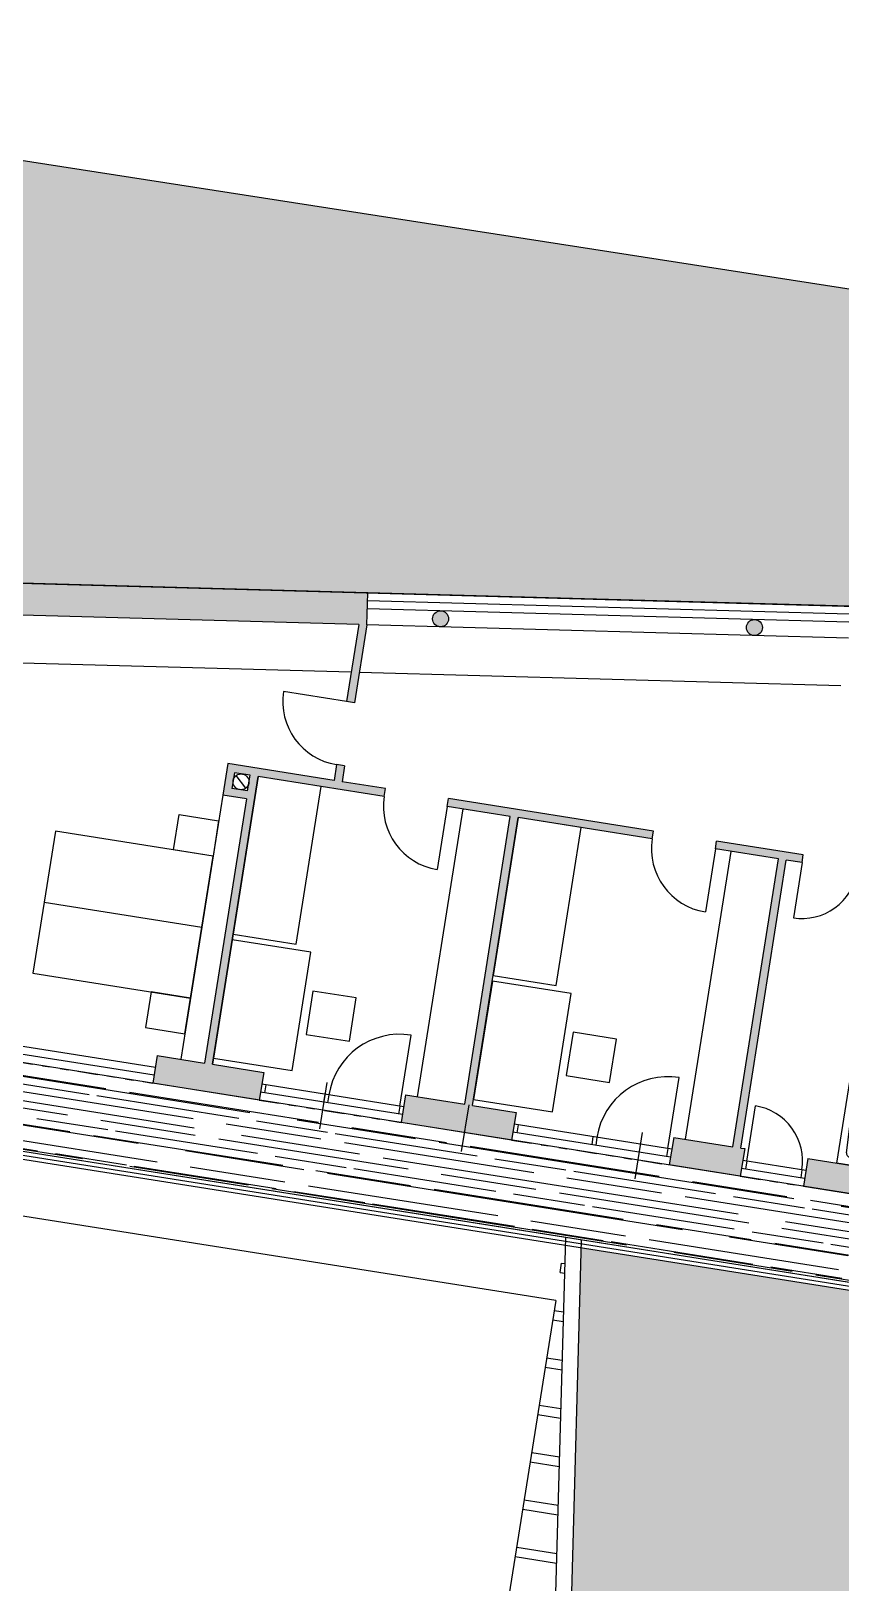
# Model space of a CAD drawing. Extents: x -640655 to -640254, y -1045449 to -1045159.
# Drawn here: x -640452.51 to -640442.37, y -1045391.08 to -1045371.64 of the extents above; entities that cross this region are included whole.
import ezdxf

# ---------------------------------------------------------------- set-up
doc = ezdxf.new("R2010")
doc.units = 0
doc.header["$MEASUREMENT"] = 0
doc.linetypes.add('DIVIDE', pattern=[1.25, 0.5, -0.25, 0, -0.25, 0, -0.25])
doc.layers.get('0').update_dxf_attribs({"linetype": 'CONTINUOUS'})
doc.layers.add('FLOATING-WINDOWS', color=2, linetype='CONTINUOUS', plot=False)
for name, color, linetype in [('T_nabytek', 5, 'CONTINUOUS'), ('T_srafa', 8, 'CONTINUOUS'), ('T_tenka', 4, 'CONTINUOUS'), ('T_tlusta', 1, 'CONTINUOUS'), ('T_zarizovaky', 3, 'CONTINUOUS')]:
    doc.layers.add(name, color=color, linetype=linetype)
pattern_1 = [(80.99993614890275, (0, 0), (-0.1175568701117783, 0.1618035298391757), [0.03750000000000001, -0.2453427126]), (35.99993614890274, (0, 0), (-0.1175568701427919, 0.1618035298818625), [0.03750000000000001, -0.1625]), (125.9999361489027, (0, 0), (-0.1618035298818625, -0.1175568701427919), [0.03750000000000001, -0.1625])]

# ---------------------------------------------------------------- blocks, each defined once
blk = doc.blocks.new('CA0042B2')
at = {"color": 0}
for p, q in [((0, 0.75), (1.7, 0.75)), ((0, 0), (0, 0.75)), ((0.09999999999999964, 0.148396141330297), (0.09999999999999876, 0.601603858669703)), ((0.1483704313693881, 0.6515772966750888), (1.017892991318286, 0.6799312931951613)), ((1.022105314220298, 0.6798911044368809), (1.552582754271403, 0.6524526161583757)), ((1.600000000000001, 0.6025193669112703), (1.6, 0.1474806330887299)), ((1.7, 0.75), (1.7, 0)), ((1.7, 0), (0, 0)), ((1.017892991318287, 0.07006870680483868), (0.148370431369389, 0.09842270332491121)), ((1.552582754271402, 0.09754738384162454), (1.022105314220299, 0.07010889556311906))]:
    blk.add_line(p, q, dxfattribs=at)
blk.add_circle((0.2516207075091383, 0.375), 0.025, dxfattribs=at)
for centre, radius, start, end in [((0.1499999999999986, 0.6016038586697032), 0.04999999999999982, 91.86767883943428, 180.0000000000002), ((1.019522559948896, 0.6299578551897731), 0.05000000000000247, 87.03906386583527, 91.86767883943315), ((1.550000000000001, 0.6025193669112705), 0.04999999999999976, 359.9999999999997, 87.03906386583614), ((0.1499999999999995, 0.1483961413302968), 0.04999999999999984, 179.9999999999997, 268.1323211605658), ((1.019522559948896, 0.1200421448102262), 0.0500000000000018, 268.1323211605668, 272.9609361341647), ((1.55, 0.1474806330887299), 0.04999999999999982, 272.9609361341638, 0)]:
    blk.add_arc(centre, radius, start, end, dxfattribs=at)

msp = doc.modelspace()

# ---------------------------------------------------------------- hatches: boundary and pattern name
at = {"layer": 'T_srafa', "linetype": 'Continuous'}
h = msp.add_hatch(dxfattribs=at)
h.set_pattern_fill('GRASS', color=256, scale=0.2, style=0)
h.set_pattern_definition(pattern_1)
h.paths.add_polyline_path([(-640436.4910132914, -1045379.009207707), (-640436.280938999, -1045377.682860398), (-640435.3920196494, -1045377.823652407), (-640435.0981749729, -1045375.968403518), (-640437.1796873077, -1045375.663861987), (-640455.3897023244, -1045372.833870237), (-640462.5697171157, -1045371.643865298), (-640463.9886437525, -1045380.756515553), (-640462.7748961436, -1045380.948755675), (-640461.2138744041, -1045380.119612395), (-640456.7424536024, -1045379.89263309), (-640456.7020339264, -1045378.444921889)])
h = msp.add_hatch(color=256, dxfattribs=at)
h.paths.add_polyline_path([(-640456.7020339265, -1045378.444921889), (-640456.7327336438, -1045379.544493409), (-640456.3328894539, -1045379.555656942), (-640456.3133532701, -1045378.855929611), (-640453.1459217968, -1045378.944363377), (-640453.3048204882, -1045379.947602998), (-640453.2060516716, -1045379.963246554), (-640453.0451210159, -1045378.947177705), (-640448.4082850716, -1045379.076636817), (-640448.5610029902, -1045380.040852851), (-640448.4622341733, -1045380.056496407), (-640448.3074842907, -1045379.079451147), (-640448.2963207569, -1045378.679606956)])
h.paths.add_polyline_path([(-640454.6375880248, -1045383.887619586), (-640454.6923404727, -1045384.233310444), (-640453.556499081, -1045384.413211347), (-640453.5017466333, -1045384.067520489), (-640453.8474374918, -1045384.01276804), (-640453.8317939334, -1045383.913999224), (-640453.9305627497, -1045383.898355667), (-640453.946206308, -1045383.997124483)], flags=17)
h.paths.add_polyline_path([(-640456.7522698275, -1045380.24422074), (-640456.8850422616, -1045384.99972993), (-640456.7368890367, -1045385.023195266), (-640456.4556905071, -1045383.954021224), (-640455.4824910056, -1045384.108161991), (-640455.427738558, -1045383.762471134), (-640456.4458403571, -1045383.601218489), (-640456.369312646, -1045380.860226096), (-640456.3701866536, -1045380.859206919), (-640453.5206879107, -1045381.310526438), (-640453.8210578539, -1045383.206973951), (-640453.7222890374, -1045383.222617508), (-640453.3155565674, -1045380.654628271), (-640453.4143253837, -1045380.638984714), (-640453.5050443541, -1045381.211757621), (-640456.3664738354, -1045380.758548446), (-640456.3524256378, -1045380.255384273)])
h = msp.add_hatch(color=256, dxfattribs=at)
h.dxf.hatch_style = 1
h.paths.add_polyline_path([(-640447.2856020536, -1045379.019995401, 1), (-640447.4831396868, -1045378.988708288, 1)])
h.paths.add_polyline_path([(-640443.3543715795, -1045379.129754213, 1), (-640443.5519092127, -1045379.0984671, 1)])
h = msp.add_hatch(color=256, dxfattribs=at)
h.dxf.hatch_style = 1
h.paths.add_polyline_path([(-640450.0508175772, -1045380.817353002), (-640450.1133918038, -1045381.212428268), (-640449.817085355, -1045381.259358938), (-640450.3411445019, -1045384.568114299), (-640450.9337574012, -1045384.474252959), (-640450.9885098492, -1045384.819943817), (-640449.6551308249, -1045385.031131832), (-640449.600378377, -1045384.685440973), (-640450.2423756849, -1045384.583757855), (-640449.6713858694, -1045380.978696046), (-640448.0910848038, -1045381.228992949), (-640448.0754412471, -1045381.130224132), (-640448.6186697386, -1045381.044184571), (-640448.5873826259, -1045380.84664694), (-640448.6861514427, -1045380.831003384), (-640448.7174385554, -1045381.028541015)])
h.paths.add_polyline_path([(-640449.9676923173, -1045380.931765377), (-640449.7701546858, -1045380.963052489), (-640449.8014417992, -1045381.160590121), (-640449.9989794305, -1045381.129303008)], flags=16)
h.paths.add_polyline_path([(-640449.7857982427, -1045381.061821306, -1), (-640449.9833358739, -1045381.030534193, -1)], flags=0)
for points in [[(-640446.4397762446, -1045385.186034782), (-640446.9830047374, -1045385.099995221), (-640446.4120149206, -1045381.494933409), (-640444.7329450386, -1045381.760873873), (-640444.7173014821, -1045381.662105056), (-640447.2852907139, -1045381.255372584), (-640447.3009342707, -1045381.354141402), (-640446.5107837376, -1045381.479289854), (-640447.0817735539, -1045385.084351665), (-640447.8225396778, -1045384.967024991), (-640447.8772921253, -1045385.312715848), (-640446.4945286923, -1045385.53172564)], [(-640443.5754805619, -1045385.639697922), (-640443.6248649716, -1045385.631876144), (-640443.0538751556, -1045382.026814335), (-640442.8563375222, -1045382.058101447), (-640442.8406939654, -1045381.959332631), (-640443.927150949, -1045381.787253508), (-640443.9427945055, -1045381.886022325), (-640443.1526439725, -1045382.011170778), (-640443.7236337889, -1045385.616232588), (-640444.4643999119, -1045385.498905913), (-640444.5191523596, -1045385.84459677), (-640443.6302330096, -1045385.985388778)]]:
    msp.add_hatch(color=256, dxfattribs=at).paths.add_polyline_path(points)
h = msp.add_hatch(color=256, dxfattribs=at)
h.paths.add_polyline_path([(-640438.4849891516, -1045382.649213473), (-640438.5006327081, -1045382.747982289), (-640437.3154069075, -1045382.935704969), (-640437.1902584548, -1045382.145554436), (-640436.7951831906, -1045382.208128662), (-640436.732608964, -1045381.813053395), (-640436.9301465973, -1045381.781766282), (-640436.8962235614, -1045381.567586208), (-640437.2912988273, -1045381.505011982), (-640437.4973009865, -1045382.805649042)])
h.paths.add_polyline_path([(-640442.1493122494, -1045382.068837527), (-640442.164955806, -1045382.167606343), (-640441.1081294685, -1045382.334992398), (-640441.2489214758, -1045383.223911748), (-640441.6791192843, -1045385.940054208), (-640442.785330029, -1045385.764846374), (-640442.8400824766, -1045386.11053723), (-640441.5560878604, -1045386.313903467), (-640441.5013354127, -1045385.96821261), (-640441.5803504674, -1045385.955697765), (-640441.2753011134, -1045384.029705837), (-640440.386381764, -1045384.170497846), (-640440.5271737729, -1045385.059417196), (-640440.5662826684, -1045385.306339241), (-640440.4675138518, -1045385.321982797), (-640440.0216724861, -1045382.507071519), (-640439.4290595866, -1045382.600932859), (-640439.2907832413, -1045382.622833837), (-640439.275139685, -1045382.524065021), (-640440.3270275835, -1045382.357461145), (-640440.3426711399, -1045382.456229961), (-640440.1204413027, -1045382.491427963), (-640440.3707382093, -1045384.071729029), (-640441.2596575569, -1045383.930937021), (-640441.0093606517, -1045382.350635955), (-640440.9352840395, -1045382.362368622), (-640440.919640483, -1045382.263599806)])
h = msp.add_hatch(dxfattribs=at)
h.set_pattern_fill('AR-RROOF', color=256, scale=0.3, style=0)
h.set_pattern_definition([(350.9999361489027, (0, 0), (0.6988048594525108, 0.1930589764956726), [4.5, -0.6, 1.5, -0.3]), (350.9999361489027, (0.4175529131983402, 0.08573543421234536), (-0.2338886591516601, 0.4410182480581031), [0.8999999999999999, -0.099, 1.8, -0.225]), (350.9999361489027, (0.1880442942009117, 0.2283951475370721), (1.572237088080956, -0.04551416112285261), [2.4, -0.42, 1.2, -0.3])])
h.paths.add_polyline_path([(-640436.6960490369, -1045387.974633016), (-640436.7559233718, -1045387.074180317), (-640456.4556905073, -1045383.954021224), (-640456.7368890371, -1045385.023195267), (-640436.7304648622, -1045388.191924416)])
h = msp.add_hatch(dxfattribs=at)
h.set_pattern_fill('GRASS', color=256, scale=0.2, style=0)
h.set_pattern_definition(pattern_1)
h.paths.add_polyline_path([(-640441.5956573165, -1045387.522594605), (-640445.6208132514, -1045386.885067936), (-640446.0402889145, -1045401.909424403), (-640440.6580815943, -1045402.761888446), (-640438.8426468532, -1045391.299767273), (-640442.1118946839, -1045390.781965556)])

# ---------------------------------------------------------------- linework, layer by layer
at = {"linetype": 'Continuous'}
msp.add_line((-640449.8257886237, -1045381.127079513), (-640449.9433454928, -1045380.965275985), dxfattribs=at)
msp.add_circle((-640449.8845670583, -1045381.046177749), 0.09999999898522235, dxfattribs=at)
at = {"layer": 'FLOATING-WINDOWS', "linetype": 'Continuous'}
for p, q in [((-640448.8102278449, -1045384.810589426), (-640448.902550554, -1045385.393487868)), ((-640447.0323891452, -1045385.092173443), (-640447.1247118545, -1045385.675071885)), ((-640444.8594751798, -1045385.436331689), (-640444.951797889, -1045386.019230131))]:
    msp.add_line(p, q, dxfattribs=at)
for points in [[(-640456.7020339265, -1045378.444921889), (-640436.4910132919, -1045379.009207707), (-640436.9301465973, -1045381.781766283), (-640435.5473831622, -1045382.000776075), (-640436.5329272283, -1045388.223211528), (-640436.6810804533, -1045388.199746194), (-640436.7559233718, -1045387.074180316), (-640456.4556905071, -1045383.954021224), (-640456.7368890366, -1045385.023195265), (-640456.8850422616, -1045384.99972993)], [(-640456.7020339265, -1045378.444921889), (-640436.4910132919, -1045379.009207707), (-640435.0798023499, -1045379.048608306), (-640435.5473831622, -1045382.000776075), (-640436.5329272283, -1045388.223211528), (-640436.6810804533, -1045388.199746194), (-640441.5800137598, -1045387.423825787), (-640446.7089847449, -1045386.611470729), (-640456.7368890366, -1045385.023195265), (-640456.8850422616, -1045384.99972993)]]:
    msp.add_lwpolyline(points, close=True, dxfattribs=at)
at = {"layer": 'T_nabytek', "linetype": 'Continuous'}
for p, q in [((-640448.5029349041, -1045379.674228028), (-640453.1397708477, -1045379.544768917)), ((-640442.3692073645, -1045379.845479917), (-640448.4021341226, -1045379.677042357)), ((-640450.1133918037, -1045381.212428268), (-640450.6374509486, -1045384.52118363)), ((-640447.6743864536, -1045384.990490326), (-640447.1033966375, -1045381.385428515)), ((-640444.3162466886, -1045385.52237125), (-640443.7452568711, -1045381.917309439)), ((-640452.3507977087, -1045382.553934818), (-640450.3754213763, -1045382.866805949))]:
    msp.add_line(p, q, dxfattribs=at)
for points in [[(-640448.8812353365, -1045381.103844497), (-640449.6713858695, -1045380.978696045), (-640449.984257001, -1045382.954072377), (-640449.194106468, -1045383.07922083)], [(-640450.7284734504, -1045381.899668817), (-640450.6580774457, -1045381.455209142), (-640450.164233363, -1045381.533426924), (-640450.2346293675, -1045381.977886599)], [(-640445.6218643881, -1045381.620081863), (-640446.412014921, -1045381.494933411), (-640446.7248860524, -1045383.470309743), (-640445.9347355196, -1045383.595458196)], [(-640452.2100056997, -1045381.665015468), (-640452.4915897176, -1045383.442854167), (-640450.5162133854, -1045383.755725299), (-640450.2346293672, -1045381.977886599)], [(-640450.2301306517, -1045384.506446315), (-640449.2424424856, -1045384.662881881), (-640449.007789137, -1045383.181349632), (-640449.995477303, -1045383.024914066)], [(-640446.9707597032, -1045385.022683682), (-640445.9830715371, -1045385.179119247), (-640445.7484181884, -1045383.697586998), (-640446.7361063545, -1045383.541151432)], [(-640451.0100574687, -1045383.677507516), (-640451.080453473, -1045384.121967191), (-640450.5866093902, -1045384.200184974), (-640450.5162133854, -1045383.755725299)], [(-640449.0693667752, -1045384.209373559), (-640448.5261382839, -1045384.29541312), (-640448.4400987226, -1045383.752184628), (-640448.9833272141, -1045383.666145067)], [(-640445.8099958267, -1045384.725610925), (-640445.2667673354, -1045384.811650486), (-640445.1807277739, -1045384.268421994), (-640445.7239562656, -1045384.182382433)]]:
    msp.add_lwpolyline(points, close=True, dxfattribs=at)
at = {"layer": 'T_tenka', "linetype": 'Continuous'}
for p, q in [((-640442.2633939958, -1045378.848044517), (-640448.2963207568, -1045378.679606953)), ((-640442.2689757627, -1045379.047966611), (-640448.3019025236, -1045378.879529048)), ((-640442.2661848792, -1045378.948005564), (-640448.2991116402, -1045378.779568)), ((-640442.2745575295, -1045379.247888706), (-640448.3074842904, -1045379.079451142)), ((-640448.5610029905, -1045380.040852851), (-640449.3511535232, -1045379.915704398)), ((-640447.3009342707, -1045381.354141402), (-640447.4260827233, -1045382.144291935)), ((-640443.9427945057, -1045381.886022326), (-640444.0679429583, -1045382.676172858)), ((-640442.8563375223, -1045382.058101448), (-640442.9658424186, -1045382.749483163)), ((-640450.9728662921, -1045384.721174997), (-640453.5408555247, -1045384.314442527)), ((-640450.9572227353, -1045384.622406179), (-640453.5252119674, -1045384.215673709)), ((-640447.89538942, -1045385.107356432), (-640447.7545974108, -1045384.218437083)), ((-640444.5372496538, -1045385.639237352), (-640444.3964576446, -1045384.750318003)), ((-640447.8616485693, -1045385.213947035), (-640449.6394872688, -1045384.932363017)), ((-640447.8460050127, -1045385.115178217), (-640449.6238437119, -1045384.833594199)), ((-640449.5744593035, -1045384.841415977), (-640449.5901028601, -1045384.940184794)), ((-640448.8336931778, -1045384.958742645), (-640448.8493367349, -1045385.057511463)), ((-640436.6967240099, -1045388.298515011), (-640456.7525325932, -1045385.121964082)), ((-640436.6889022316, -1045388.249130602), (-640456.7447108149, -1045385.072579674)), ((-640436.6810804533, -1045388.199746194), (-640456.7368890367, -1045385.023195266)), ((-640448.7843087694, -1045384.966564423), (-640448.7999523262, -1045385.065333241)), ((-640447.8953894209, -1045385.107356439), (-640447.9110329774, -1045385.206125256)), ((-640443.5495614884, -1045385.795672923), (-640443.4400565921, -1045385.104291206)), ((-640445.9423444456, -1045387.542867744), (-640459.9280088794, -1045385.327740133)), ((-640444.4878652474, -1045385.647059141), (-640446.4632415797, -1045385.334188009)), ((-640446.4138571712, -1045385.342009788), (-640446.4295007278, -1045385.440778605)), ((-640444.5035088039, -1045385.745827958), (-640446.4788851364, -1045385.432956827)), ((-640445.4755534116, -1045385.490623564), (-640445.4911969687, -1045385.589392383)), ((-640445.4261690032, -1045385.498445343), (-640445.4418125601, -1045385.597214161)), ((-640444.5372496553, -1045385.639237362), (-640444.5528932118, -1045385.738006179)), ((-640442.8244389208, -1045386.011768419), (-640443.6145894537, -1045385.886619966)), ((-640442.8087953643, -1045385.912999602), (-640443.5989458973, -1045385.787851149)), ((-640443.5495614887, -1045385.795672927), (-640443.5652050453, -1045385.894441744)), ((-640442.8581797724, -1045385.905177823), (-640442.8738233289, -1045386.00394664)), ((-640446.245114642, -1045402.079476022), (-640445.8171959935, -1045386.752717211)), ((-640446.0402889146, -1045401.909424403), (-640445.617998923, -1045386.784267155)), ((-640445.8868097003, -1045387.192237689), (-640445.8680374323, -1045387.073715109)), ((-640445.8680374324, -1045387.073715109), (-640445.8263425392, -1045387.080318979)), ((-640445.8868097004, -1045387.192237689), (-640445.8297197334, -1045387.201279916)), ((-640445.9423444462, -1045387.542867744), (-640448.8598677473, -1045405.963252045)), ((-640445.9618987718, -1045387.666328008), (-640445.8432285102, -1045387.685123667)), ((-640445.9806710402, -1045387.784850589), (-640445.8466057049, -1045387.806084605)), ((-640445.9806710398, -1045387.784850588), (-640445.8466057044, -1045387.806084605)), ((-640446.0557601115, -1045388.258940908), (-640445.8601144816, -1045388.289928355)), ((-640446.0745323795, -1045388.377463488), (-640445.8634916758, -1045388.410889293)), ((-640446.1496214507, -1045388.851553808), (-640445.8770004527, -1045388.894733044)), ((-640446.1683937187, -1045388.970076388), (-640445.8803776468, -1045389.015693981)), ((-640446.2622550589, -1045389.562689288), (-640445.8972636178, -1045389.62049867)), ((-640446.2434827909, -1045389.444166708), (-640445.8938864237, -1045389.499537732)), ((-640446.356116398, -1045390.155302187), (-640445.9141495888, -1045390.225303358)), ((-640446.33734413, -1045390.036779607), (-640445.9107723945, -1045390.10434242)), ((-640446.4499777374, -1045390.747915088), (-640445.9310355599, -1045390.830108047)), ((-640446.4312054694, -1045390.629392507), (-640445.9276583657, -1045390.709147109))]:
    msp.add_line(p, q, dxfattribs=at)
at = {"layer": 'T_tenka', "linetype": 'DIVIDE', "ltscale": 0.5}
for p, q in [((-640453.5564990811, -1045384.413211348), (-640450.9885098493, -1045384.819943817)), ((-640449.655130825, -1045385.031131832), (-640447.8772921254, -1045385.312715848)), ((-640446.4945286922, -1045385.53172564), (-640444.5191523595, -1045385.84459677)), ((-640443.6302330096, -1045385.985388778), (-640442.8400824764, -1045386.110537231))]:
    msp.add_line(p, q, dxfattribs=at)
at = {"layer": 'T_tenka', "linetype": 'Continuous'}
for centre, radius, start, end in [((-640448.5610029902, -1045380.040852851), 0.800000000046566, 170.9999360880512, 260.9999360781692), ((-640447.3009342707, -1045381.354141402), 0.800000000046566, 170.9999361516807, 260.9999361516801), ((-640443.9427945057, -1045381.886022325), 0.800000000046566, 170.9999361516807, 260.9999361516801), ((-640442.856337522, -1045382.058101447), 0.6999999998061278, 260.9999361121527, 350.9999361724879), ((-640447.89538942, -1045385.107356432), 0.8999999998184609, 80.99993614481743, 170.9999361448174), ((-640444.5372496538, -1045385.639237352), 0.8999999998184609, 80.99993614481743, 170.9999361448174), ((-640443.5495614884, -1045385.795672923), 0.7000000000140167, 350.9999361137997, 80.99993613191648)]:
    msp.add_arc(centre, radius, start, end, dxfattribs=at)
at = {"layer": 'T_tlusta', "color": 146, "linetype": 'Continuous'}
msp.add_line((-640455.3897022948, -1045372.833870242), (-640437.1796872996, -1045375.663861988), dxfattribs=at)
at = {"layer": 'T_tlusta', "linetype": 'Continuous'}
for p, q in [((-640448.2963207569, -1045378.679606956), (-640456.7020339265, -1045378.444921889)), ((-640448.3074842906, -1045379.079451145), (-640448.2963207569, -1045378.679606956)), ((-640448.4082850716, -1045379.076636817), (-640453.0451210159, -1045378.947177705)), ((-640448.4082850717, -1045379.076636817), (-640448.5610029903, -1045380.040852851)), ((-640448.3074842904, -1045379.079451145), (-640448.4622341734, -1045380.056496408)), ((-640448.4622341733, -1045380.056496407), (-640448.5610029899, -1045380.040852851)), ((-640450.0508175773, -1045380.817353002), (-640450.1133918038, -1045381.212428268)), ((-640448.7174385554, -1045381.028541015), (-640450.0508175773, -1045380.817353002)), ((-640448.6861514427, -1045380.831003384), (-640448.7174385554, -1045381.028541015)), ((-640448.5873826261, -1045380.84664694), (-640448.6861514427, -1045380.831003384)), ((-640448.5873826259, -1045380.84664694), (-640448.6186697388, -1045381.044184571)), ((-640450.2423756863, -1045384.583757857), (-640449.6713858696, -1045380.978696046)), ((-640449.6713858694, -1045380.978696045), (-640450.2423756854, -1045384.583757857)), ((-640449.9676923176, -1045380.931765377), (-640449.9989794305, -1045381.129303008)), ((-640449.7701546861, -1045380.96305249), (-640449.9676923176, -1045380.931765377)), ((-640449.8014417992, -1045381.160590121), (-640449.770154686, -1045380.96305249)), ((-640448.0910848039, -1045381.228992949), (-640449.6713858697, -1045380.978696046)), ((-640448.0754412471, -1045381.130224132), (-640448.6186697388, -1045381.044184572)), ((-640449.817085355, -1045381.259358938), (-640450.341144502, -1045384.568114299)), ((-640449.8170853552, -1045381.259358938), (-640450.1133918038, -1045381.212428268)), ((-640449.8014417992, -1045381.160590121), (-640449.9989794306, -1045381.129303008)), ((-640448.0910848038, -1045381.228992949), (-640448.0754412472, -1045381.130224132)), ((-640447.3009342707, -1045381.354141402), (-640447.2852907141, -1045381.255372585)), ((-640444.717301482, -1045381.662105056), (-640447.2852907141, -1045381.255372585)), ((-640446.5107837379, -1045381.479289854), (-640447.3009342707, -1045381.354141402)), ((-640447.0817735539, -1045385.084351666), (-640446.5107837376, -1045381.479289854)), ((-640446.9830047375, -1045385.099995222), (-640446.4120149208, -1045381.494933411)), ((-640444.7329450387, -1045381.760873873), (-640446.4120149205, -1045381.49493341)), ((-640444.7329450388, -1045381.760873873), (-640444.7173014822, -1045381.662105056)), ((-640443.9427945057, -1045381.886022326), (-640443.9271509491, -1045381.787253509)), ((-640442.8406939657, -1045381.959332631), (-640443.9271509489, -1045381.787253508)), ((-640443.1526439725, -1045382.011170778), (-640443.9427945057, -1045381.886022325)), ((-640443.7236337892, -1045385.616232589), (-640443.1526439725, -1045382.011170778)), ((-640443.6248649716, -1045385.631876144), (-640443.0538751556, -1045382.026814334)), ((-640442.8563375229, -1045382.058101447), (-640443.0538751557, -1045382.026814335)), ((-640442.8563375222, -1045382.058101447), (-640442.8406939654, -1045381.95933263)), ((-640450.9337574017, -1045384.474252961), (-640450.9885098492, -1045384.819943817)), ((-640450.9337574014, -1045384.474252959), (-640450.341144502, -1045384.568114299)), ((-640450.242375686, -1045384.583757855), (-640449.600378377, -1045384.685440973)), ((-640449.6003783775, -1045384.685440975), (-640449.655130825, -1045385.031131832)), ((-640449.655130825, -1045385.031131832), (-640450.9885098493, -1045384.819943818)), ((-640447.8225396778, -1045384.967024992), (-640447.8772921254, -1045385.312715848)), ((-640447.8225396778, -1045384.967024992), (-640447.0817735539, -1045385.084351665)), ((-640446.9830047375, -1045385.099995222), (-640446.4397762448, -1045385.186034783)), ((-640446.4945286924, -1045385.53172564), (-640447.8772921255, -1045385.312715848)), ((-640446.4397762449, -1045385.186034784), (-640446.4945286924, -1045385.53172564)), ((-640444.464399912, -1045385.498905913), (-640444.5191523596, -1045385.84459677)), ((-640444.464399912, -1045385.498905913), (-640443.7236337889, -1045385.616232587)), ((-640443.575480562, -1045385.639697922), (-640443.6302330096, -1045385.985388779)), ((-640443.6248649716, -1045385.631876144), (-640443.575480562, -1045385.639697922)), ((-640443.6302330096, -1045385.985388779), (-640444.5191523597, -1045385.84459677)), ((-640442.785330029, -1045385.764846374), (-640442.8400824765, -1045386.110537231)), ((-640442.785330029, -1045385.764846374), (-640441.6791192844, -1045385.940054208)), ((-640442.8400824765, -1045386.110537231), (-640441.5560878604, -1045386.313903467))]:
    msp.add_line(p, q, dxfattribs=at)
for centre in [(-640447.3843708703, -1045379.004351845), (-640443.4531403962, -1045379.114110657)]:
    msp.add_circle(centre, 0.09999999999999999, dxfattribs=at)

# ---------------------------------------------------------------- block references
at = {"layer": 'T_zarizovaky', "linetype": 'Continuous', "rotation": 80.9999361522022}
msp.add_blockref('CA0042B2', (-640441.6791192844, -1045385.940054208), dxfattribs=at)

doc.saveas('drawing.dxf')
